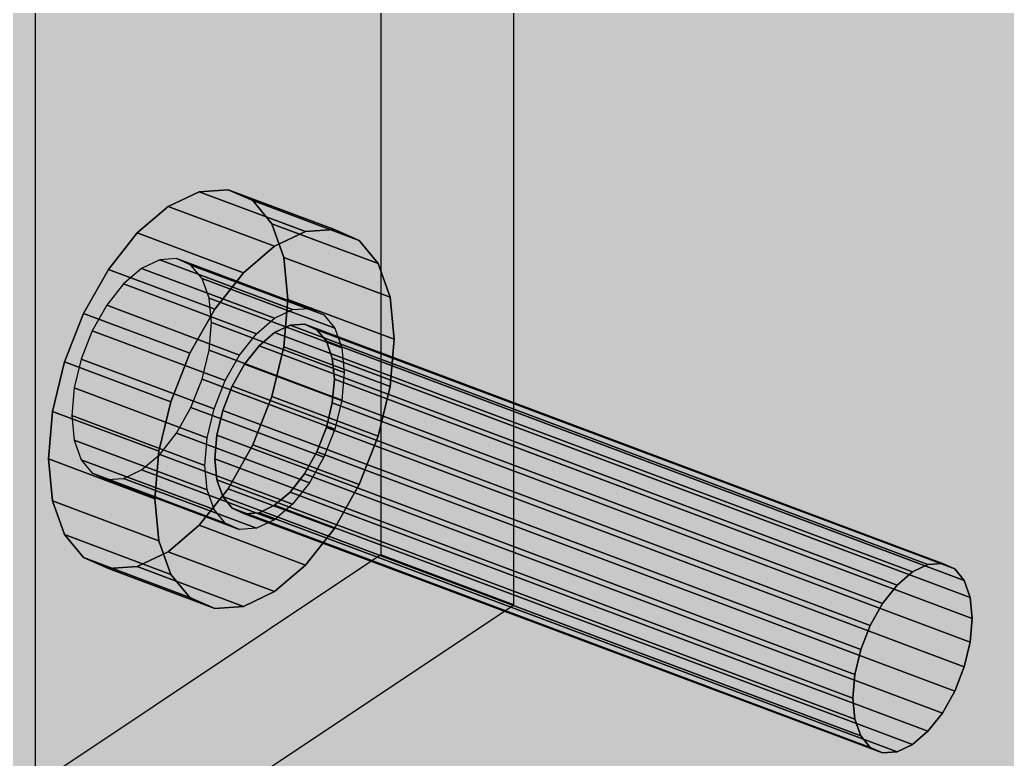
# Model space of a CAD drawing. Header units: millimetres. Extents: x 50 to 612415, y 2 to 4150.
# Drawn here: x 496316.25 to 496354.78, y 2209.99 to 2238.84 of the extents above; entities that cross this region are included whole.
import ezdxf

# ---------------------------------------------------------------- set-up
doc = ezdxf.new("R2010")
doc.units = ezdxf.units.MM
doc.layers.add('HATCH', color=8, linetype='Continuous', lineweight=9)
doc.layers.add('OUTLINE', color=7, linetype='Continuous', lineweight=25)

msp = doc.modelspace()

# ---------------------------------------------------------------- hatches: boundary and pattern name
at = {"layer": 'HATCH', "true_color": 0xc0a47f}
for points in [[(496757.038, 2018.375), (496072.663, 2275.016), (496072.663, 2479.313), (496757.038, 2222.672)], [(496049.332, 2259.462), (496733.707, 2002.821), (496733.707, 2207.118), (496049.332, 2463.759)]]:
    msp.add_hatch(color=33, dxfattribs=at).paths.add_polyline_path(points)
at = {"layer": 'HATCH', "true_color": 0xaaafb2}
for points in [[(496323.366, 2253.999), (496330.341, 2279.696), (496330.341, 2217.958)], [(496335.526, 2216.014), (496335.526, 2277.752), (496328.55, 2252.055)], [(496318.379, 2253.656), (496311.676, 2205.515), (496311.676, 2267.253)], [(496316.861, 2265.309), (496316.861, 2203.571), (496323.564, 2251.712)], [(496322.933, 2252.897), (496323.366, 2253.999), (496330.341, 2217.958)], [(496318.379, 2253.656), (496318.287, 2252.577), (496311.676, 2205.515)], [(496322.369, 2251.897), (496322.933, 2252.897), (496330.341, 2217.958)], [(496311.676, 2205.515), (496318.287, 2252.577), (496318.379, 2251.622)], [(496335.526, 2216.014), (496328.55, 2252.055), (496328.118, 2250.953)], [(496318.287, 2223.392), (496311.676, 2205.515), (496318.379, 2251.622)], [(496316.861, 2203.571), (496323.471, 2250.633), (496323.564, 2251.712)], [(496318.379, 2224.471), (496318.287, 2223.392), (496318.379, 2251.622)], [(496323.638, 2227.976), (496323.366, 2228.742), (496318.379, 2251.622)], [(496323.366, 2228.742), (496322.933, 2229.268), (496318.379, 2251.622)], [(496322.933, 2229.268), (496322.369, 2229.516), (496318.379, 2251.622)], [(496322.369, 2229.516), (496321.713, 2229.471), (496318.379, 2251.622)], [(496321.713, 2229.471), (496321.009, 2229.135), (496318.379, 2251.622)], [(496321.009, 2229.135), (496320.304, 2228.532), (496318.379, 2251.622)], [(496320.304, 2228.532), (496319.648, 2227.702), (496318.379, 2251.622)], [(496319.648, 2227.702), (496319.084, 2226.702), (496318.379, 2251.622)], [(496318.651, 2225.599), (496318.379, 2224.471), (496318.379, 2251.622)], [(496319.084, 2226.702), (496318.651, 2225.599), (496318.379, 2251.622)], [(496323.638, 2227.976), (496318.379, 2251.622), (496318.651, 2250.856)], [(496321.713, 2251.067), (496322.369, 2251.897), (496330.341, 2217.958)], [(496323.638, 2227.976), (496318.651, 2250.856), (496319.084, 2250.331)], [(496321.009, 2250.463), (496321.713, 2251.067), (496330.341, 2217.958)], [(496335.526, 2216.014), (496328.118, 2250.953), (496327.554, 2249.953)], [(496323.564, 2249.678), (496323.471, 2250.633), (496316.861, 2203.571)], [(496320.304, 2250.127), (496321.009, 2250.463), (496330.341, 2217.958)], [(496323.638, 2227.976), (496319.084, 2250.331), (496330.341, 2217.958)], [(496319.084, 2250.331), (496319.648, 2250.082), (496330.341, 2217.958)], [(496319.648, 2250.082), (496320.304, 2250.127), (496330.341, 2217.958)], [(496323.564, 2249.678), (496316.861, 2203.571), (496323.471, 2221.448)], [(496323.564, 2249.678), (496323.471, 2221.448), (496323.564, 2222.526)], [(496323.564, 2249.678), (496328.55, 2226.798), (496328.822, 2226.032)], [(496323.564, 2249.678), (496328.118, 2227.324), (496328.55, 2226.798)], [(496323.564, 2249.678), (496327.554, 2227.572), (496328.118, 2227.324)], [(496323.564, 2249.678), (496326.898, 2227.527), (496327.554, 2227.572)], [(496323.564, 2249.678), (496326.193, 2227.191), (496326.898, 2227.527)], [(496323.564, 2249.678), (496325.489, 2226.588), (496326.193, 2227.191)], [(496323.564, 2249.678), (496324.832, 2225.757), (496325.489, 2226.588)], [(496323.564, 2249.678), (496324.268, 2224.757), (496324.832, 2225.757)], [(496323.564, 2249.678), (496323.564, 2222.526), (496323.836, 2223.655)], [(496323.564, 2249.678), (496323.836, 2223.655), (496324.268, 2224.757)], [(496323.836, 2248.912), (496323.564, 2249.678), (496328.822, 2226.032)], [(496335.526, 2216.014), (496327.554, 2249.953), (496326.898, 2249.122)], [(496324.268, 2248.386), (496323.836, 2248.912), (496328.822, 2226.032)], [(496335.526, 2216.014), (496326.898, 2249.122), (496326.193, 2248.519)], [(496335.526, 2216.014), (496326.193, 2248.519), (496325.489, 2248.183)], [(496335.526, 2216.014), (496324.268, 2248.386), (496328.822, 2226.032)], [(496335.526, 2216.014), (496324.832, 2248.138), (496324.268, 2248.386)], [(496335.526, 2216.014), (496325.489, 2248.183), (496324.832, 2248.138)], [(496322.045, 2231.553), (496323.253, 2232.128), (496326.087, 2224.144)], [(496323.253, 2232.128), (496324.379, 2232.206), (496326.087, 2224.144)], [(496324.379, 2232.206), (496325.345, 2231.78), (496326.087, 2224.144)], [(496325.345, 2231.78), (496326.087, 2230.879), (496326.087, 2224.144)], [(496320.838, 2230.518), (496322.045, 2231.553), (496326.087, 2224.144)], [(496326.087, 2230.879), (496326.553, 2229.566), (496326.087, 2224.144)], [(496319.712, 2229.095), (496320.838, 2230.518), (496326.087, 2224.144)], [(496330.234, 2222.589), (496327.401, 2230.573), (496326.193, 2229.997)], [(496330.234, 2222.589), (496328.526, 2230.65), (496327.401, 2230.573)], [(496330.234, 2222.589), (496329.493, 2230.224), (496328.526, 2230.65)], [(496330.234, 2222.589), (496330.234, 2229.324), (496329.493, 2230.224)], [(496330.234, 2222.589), (496326.193, 2229.997), (496324.985, 2228.963)], [(496326.553, 2229.566), (496326.712, 2227.929), (496326.087, 2224.144)], [(496330.234, 2222.589), (496330.7, 2228.01), (496330.234, 2229.324)], [(496318.746, 2227.38), (496319.712, 2229.095), (496326.087, 2224.144)], [(496330.234, 2222.589), (496324.985, 2228.963), (496323.86, 2227.54)], [(496323.73, 2227.021), (496323.638, 2227.976), (496330.341, 2217.958)], [(496326.712, 2227.929), (496326.553, 2226.079), (496326.087, 2224.144)], [(496330.234, 2222.589), (496330.859, 2226.373), (496330.7, 2228.01)], [(496318.004, 2225.491), (496318.746, 2227.38), (496326.087, 2224.144)], [(496330.234, 2222.589), (496323.86, 2227.54), (496322.894, 2225.825)], [(496323.638, 2225.943), (496323.73, 2227.021), (496330.341, 2217.958)], [(496326.797, 2226.918), (496327.36, 2226.956), (496328.214, 2222.926)], [(496327.36, 2226.956), (496327.843, 2226.743), (496328.214, 2222.926)], [(496325.589, 2226.113), (496326.193, 2226.63), (496328.214, 2222.926)], [(496326.193, 2226.63), (496326.797, 2226.918), (496328.214, 2222.926)], [(496327.843, 2226.743), (496328.214, 2226.293), (496328.214, 2222.926)], [(496328.214, 2226.293), (496328.447, 2225.636), (496328.214, 2222.926)], [(496330.234, 2222.589), (496330.7, 2224.524), (496330.859, 2226.373)], [(496330.234, 2222.589), (496322.894, 2225.825), (496322.152, 2223.936)], [(496323.366, 2224.814), (496323.638, 2225.943), (496330.341, 2217.958)], [(496325.027, 2225.401), (496325.589, 2226.113), (496328.214, 2222.926)], [(496335.526, 2216.014), (496328.822, 2226.032), (496328.915, 2225.077)], [(496317.538, 2223.556), (496318.004, 2225.491), (496326.087, 2224.144)], [(496324.543, 2224.544), (496325.027, 2225.401), (496328.214, 2222.926)], [(496328.447, 2225.636), (496328.526, 2224.818), (496328.214, 2222.926)], [(496335.526, 2216.014), (496328.915, 2225.077), (496328.822, 2223.998)], [(496322.933, 2223.712), (496323.366, 2224.814), (496330.341, 2217.958)], [(496328.526, 2224.818), (496328.447, 2223.893), (496328.214, 2222.926)], [(496324.173, 2223.599), (496324.543, 2224.544), (496328.214, 2222.926)], [(496317.538, 2220.07), (496317.379, 2221.707), (496326.087, 2224.144)], [(496317.379, 2221.707), (496317.538, 2223.556), (496326.087, 2224.144)], [(496318.004, 2218.756), (496317.538, 2220.07), (496326.087, 2224.144)], [(496318.746, 2217.856), (496318.004, 2218.756), (496326.087, 2224.144)], [(496319.712, 2217.43), (496318.746, 2217.856), (496326.087, 2224.144)], [(496320.838, 2217.507), (496319.712, 2217.43), (496326.087, 2224.144)], [(496322.045, 2218.083), (496320.838, 2217.507), (496326.087, 2224.144)], [(496330.234, 2222.589), (496322.152, 2223.936), (496321.686, 2222.001)], [(496323.253, 2219.117), (496322.045, 2218.083), (496326.087, 2224.144)], [(496324.379, 2220.54), (496323.253, 2219.117), (496326.087, 2224.144)], [(496325.345, 2222.255), (496324.379, 2220.54), (496326.087, 2224.144)], [(496335.526, 2216.014), (496328.822, 2223.998), (496328.55, 2222.869)], [(496322.369, 2222.711), (496322.933, 2223.712), (496330.341, 2217.958)], [(496323.94, 2222.632), (496324.173, 2223.599), (496328.214, 2222.926)], [(496311.676, 2205.515), (496318.287, 2223.392), (496318.379, 2222.437)], [(496321.713, 2221.881), (496322.369, 2222.711), (496330.341, 2217.958)], [(496323.94, 2220.888), (496323.86, 2221.707), (496328.214, 2222.926)], [(496323.86, 2221.707), (496323.94, 2222.632), (496328.214, 2222.926)], [(496324.173, 2220.232), (496323.94, 2220.888), (496328.214, 2222.926)], [(496324.543, 2219.781), (496324.173, 2220.232), (496328.214, 2222.926)], [(496325.027, 2219.568), (496324.543, 2219.781), (496328.214, 2222.926)], [(496325.589, 2219.607), (496325.027, 2219.568), (496328.214, 2222.926)], [(496326.193, 2219.895), (496325.589, 2219.607), (496328.214, 2222.926)], [(496326.797, 2220.412), (496326.193, 2219.895), (496328.214, 2222.926)], [(496327.36, 2221.124), (496326.797, 2220.412), (496328.214, 2222.926)], [(496327.843, 2221.981), (496327.36, 2221.124), (496328.214, 2222.926)], [(496335.526, 2216.014), (496328.55, 2222.869), (496328.118, 2221.767)], [(496311.676, 2205.515), (496318.379, 2222.437), (496318.651, 2221.671)], [(496330.234, 2222.589), (496321.527, 2220.152), (496321.686, 2218.514)], [(496330.234, 2222.589), (496321.686, 2222.001), (496321.527, 2220.152)], [(496330.234, 2222.589), (496321.686, 2218.514), (496322.152, 2217.201)], [(496330.234, 2222.589), (496322.152, 2217.201), (496322.894, 2216.3)], [(496330.234, 2222.589), (496322.894, 2216.3), (496323.86, 2215.874)], [(496330.234, 2222.589), (496323.86, 2215.874), (496324.985, 2215.952)], [(496330.234, 2222.589), (496324.985, 2215.952), (496326.193, 2216.527)], [(496330.234, 2222.589), (496326.193, 2216.527), (496327.401, 2217.562)], [(496330.234, 2222.589), (496327.401, 2217.562), (496328.526, 2218.985)], [(496330.234, 2222.589), (496328.526, 2218.985), (496329.493, 2220.7)], [(496311.676, 2205.515), (496318.651, 2221.671), (496319.084, 2221.145)], [(496321.009, 2221.278), (496321.713, 2221.881), (496330.341, 2217.958)], [(496335.526, 2216.014), (496328.118, 2221.767), (496327.554, 2220.767)], [(496323.564, 2220.493), (496323.471, 2221.448), (496316.861, 2203.571)], [(496320.304, 2220.942), (496321.009, 2221.278), (496330.341, 2217.958)], [(496311.676, 2205.515), (496319.084, 2221.145), (496319.648, 2220.897)], [(496330.341, 2217.958), (496311.676, 2205.515), (496319.648, 2220.897)], [(496319.648, 2220.897), (496320.304, 2220.942), (496330.341, 2217.958)], [(496323.836, 2219.726), (496323.564, 2220.493), (496316.861, 2203.571)], [(496335.526, 2216.014), (496327.554, 2220.767), (496326.898, 2219.937)], [(496324.268, 2219.201), (496323.836, 2219.726), (496316.861, 2203.571)], [(496335.526, 2216.014), (496326.898, 2219.937), (496326.193, 2219.334)], [(496335.526, 2216.014), (496326.193, 2219.334), (496325.489, 2218.998)], [(496324.832, 2218.953), (496324.268, 2219.201), (496316.861, 2203.571)], [(496324.832, 2218.953), (496316.861, 2203.571), (496335.526, 2216.014)], [(496335.526, 2216.014), (496325.489, 2218.998), (496324.832, 2218.953)], [(496353.1, 2213.593), (496351.683, 2217.585), (496351.08, 2217.297)], [(496353.1, 2213.593), (496352.246, 2217.624), (496351.683, 2217.585)], [(496353.1, 2213.593), (496352.729, 2217.411), (496352.246, 2217.624)], [(496353.1, 2213.593), (496353.1, 2216.961), (496352.729, 2217.411)], [(496353.1, 2213.593), (496351.08, 2217.297), (496350.476, 2216.78)], [(496353.1, 2213.593), (496353.333, 2216.304), (496353.1, 2216.961)], [(496353.1, 2213.593), (496350.476, 2216.78), (496349.913, 2216.069)], [(496353.1, 2213.593), (496353.413, 2215.485), (496353.333, 2216.304)], [(496353.1, 2213.593), (496349.913, 2216.069), (496349.43, 2215.211)], [(496353.1, 2213.593), (496353.333, 2214.561), (496353.413, 2215.485)], [(496353.1, 2213.593), (496349.43, 2215.211), (496349.059, 2214.267)], [(496353.1, 2213.593), (496349.059, 2214.267), (496348.826, 2213.299)], [(496353.1, 2213.593), (496348.746, 2212.375), (496348.826, 2211.556)], [(496353.1, 2213.593), (496348.826, 2213.299), (496348.746, 2212.375)], [(496353.1, 2213.593), (496348.826, 2211.556), (496349.059, 2210.899)], [(496353.1, 2213.593), (496349.059, 2210.899), (496349.43, 2210.449)], [(496353.1, 2213.593), (496349.43, 2210.449), (496349.913, 2210.236)], [(496353.1, 2213.593), (496349.913, 2210.236), (496350.476, 2210.275)], [(496353.1, 2213.593), (496350.476, 2210.275), (496351.08, 2210.562)], [(496353.1, 2213.593), (496351.08, 2210.562), (496351.683, 2211.08)], [(496353.1, 2213.593), (496351.683, 2211.08), (496352.246, 2211.791)], [(496353.1, 2213.593), (496352.246, 2211.791), (496352.729, 2212.649)]]:
    msp.add_hatch(color=253, dxfattribs=at).paths.add_polyline_path(points)
at = {"layer": 'HATCH', "true_color": 0xacb1b5}
for points in [[(496330.341, 2279.696), (496330.341, 2217.958), (496335.526, 2216.014), (496335.526, 2277.752)], [(496311.676, 2205.515), (496311.676, 2267.253), (496316.861, 2265.309), (496316.861, 2203.571)]]:
    msp.add_hatch(color=253, dxfattribs=at).paths.add_polyline_path(points)
at = {"layer": 'HATCH', "true_color": 0xb5bbbf}
for points in [[(496323.253, 2232.128), (496322.045, 2231.553), (496326.193, 2229.997), (496327.401, 2230.573)], [(496321.713, 2229.471), (496321.009, 2229.135), (496326.193, 2227.191), (496326.898, 2227.527)], [(496326.797, 2226.918), (496326.193, 2226.63), (496351.08, 2217.297), (496351.683, 2217.585)], [(496320.304, 2220.942), (496321.009, 2221.278), (496326.193, 2219.334), (496325.489, 2218.998)], [(496325.589, 2219.607), (496326.193, 2219.895), (496351.08, 2210.562), (496350.476, 2210.275)], [(496320.838, 2217.507), (496322.045, 2218.083), (496326.193, 2216.527), (496324.985, 2215.952)]]:
    msp.add_hatch(color=9, dxfattribs=at).paths.add_polyline_path(points)
at = {"layer": 'HATCH', "true_color": 0xb2b7bb}
for points in [[(496324.379, 2232.206), (496323.253, 2232.128), (496327.401, 2230.573), (496328.526, 2230.65)], [(496322.369, 2229.516), (496321.713, 2229.471), (496326.898, 2227.527), (496327.554, 2227.572)], [(496327.36, 2226.956), (496326.797, 2226.918), (496351.683, 2217.585), (496352.246, 2217.624)], [(496319.648, 2220.897), (496320.304, 2220.942), (496325.489, 2218.998), (496324.832, 2218.953)], [(496325.027, 2219.568), (496325.589, 2219.607), (496350.476, 2210.275), (496349.913, 2210.236)], [(496319.712, 2217.43), (496320.838, 2217.507), (496324.985, 2215.952), (496323.86, 2215.874)]]:
    msp.add_hatch(color=9, dxfattribs=at).paths.add_polyline_path(points)
at = {"layer": 'HATCH', "true_color": 0xadb2b6}
for points in [[(496325.345, 2231.78), (496324.379, 2232.206), (496328.526, 2230.65), (496329.493, 2230.224)], [(496322.933, 2229.268), (496322.369, 2229.516), (496327.554, 2227.572), (496328.118, 2227.324)], [(496327.843, 2226.743), (496327.36, 2226.956), (496352.246, 2217.624), (496352.729, 2217.411)], [(496319.084, 2221.145), (496319.648, 2220.897), (496324.832, 2218.953), (496324.268, 2219.201)], [(496324.543, 2219.781), (496325.027, 2219.568), (496349.913, 2210.236), (496349.43, 2210.449)], [(496318.746, 2217.856), (496319.712, 2217.43), (496323.86, 2215.874), (496322.894, 2216.3)]]:
    msp.add_hatch(color=253, dxfattribs=at).paths.add_polyline_path(points)
at = {"layer": 'HATCH', "true_color": 0xa8adb0}
for points in [[(496326.087, 2230.879), (496325.345, 2231.78), (496329.493, 2230.224), (496330.234, 2229.324)], [(496323.366, 2228.742), (496322.933, 2229.268), (496328.118, 2227.324), (496328.55, 2226.798)], [(496328.214, 2226.293), (496327.843, 2226.743), (496352.729, 2217.411), (496353.1, 2216.961)], [(496318.651, 2221.671), (496319.084, 2221.145), (496324.268, 2219.201), (496323.836, 2219.726)], [(496324.173, 2220.232), (496324.543, 2219.781), (496349.43, 2210.449), (496349.059, 2210.899)], [(496318.004, 2218.756), (496318.746, 2217.856), (496322.894, 2216.3), (496322.152, 2217.201)]]:
    msp.add_hatch(color=253, dxfattribs=at).paths.add_polyline_path(points)
at = {"layer": 'HATCH', "true_color": 0xb8bdc1}
for points in [[(496322.045, 2231.553), (496320.838, 2230.518), (496324.985, 2228.963), (496326.193, 2229.997)], [(496321.009, 2229.135), (496320.304, 2228.532), (496325.489, 2226.588), (496326.193, 2227.191)], [(496326.193, 2226.63), (496325.589, 2226.113), (496350.476, 2216.78), (496351.08, 2217.297)], [(496321.009, 2221.278), (496321.713, 2221.881), (496326.898, 2219.937), (496326.193, 2219.334)], [(496326.193, 2219.895), (496326.797, 2220.412), (496351.683, 2211.08), (496351.08, 2210.562)], [(496322.045, 2218.083), (496323.253, 2219.117), (496327.401, 2217.562), (496326.193, 2216.527)]]:
    msp.add_hatch(color=9, dxfattribs=at).paths.add_polyline_path(points)
at = {"layer": 'HATCH', "true_color": 0xa4a9ac}
for points in [[(496326.553, 2229.566), (496326.087, 2230.879), (496330.234, 2229.324), (496330.7, 2228.01)], [(496323.638, 2227.976), (496323.366, 2228.742), (496328.55, 2226.798), (496328.822, 2226.032)], [(496328.447, 2225.636), (496328.214, 2226.293), (496353.1, 2216.961), (496353.333, 2216.304)], [(496318.379, 2222.437), (496318.651, 2221.671), (496323.836, 2219.726), (496323.564, 2220.493)], [(496323.94, 2220.888), (496324.173, 2220.232), (496349.059, 2210.899), (496348.826, 2211.556)], [(496317.538, 2220.07), (496318.004, 2218.756), (496322.152, 2217.201), (496321.686, 2218.514)]]:
    msp.add_hatch(color=253, dxfattribs=at).paths.add_polyline_path(points)
at = {"layer": 'HATCH', "true_color": 0xb9bec2}
for points in [[(496320.838, 2230.518), (496319.712, 2229.095), (496323.86, 2227.54), (496324.985, 2228.963)], [(496320.304, 2228.532), (496319.648, 2227.702), (496324.832, 2225.757), (496325.489, 2226.588)], [(496325.589, 2226.113), (496325.027, 2225.401), (496349.913, 2216.069), (496350.476, 2216.78)], [(496321.713, 2221.881), (496322.369, 2222.711), (496327.554, 2220.767), (496326.898, 2219.937)], [(496326.797, 2220.412), (496327.36, 2221.124), (496352.246, 2211.791), (496351.683, 2211.08)], [(496323.253, 2219.117), (496324.379, 2220.54), (496328.526, 2218.985), (496327.401, 2217.562)]]:
    msp.add_hatch(color=9, dxfattribs=at).paths.add_polyline_path(points)
at = {"layer": 'HATCH', "true_color": 0xa9afb2}
for points in [[(496326.712, 2227.929), (496326.553, 2229.566), (496330.7, 2228.01), (496330.859, 2226.373)], [(496323.73, 2227.021), (496323.638, 2227.976), (496328.822, 2226.032), (496328.915, 2225.077)], [(496328.526, 2224.818), (496328.447, 2225.636), (496353.333, 2216.304), (496353.413, 2215.485)], [(496318.287, 2223.392), (496318.379, 2222.437), (496323.564, 2220.493), (496323.471, 2221.448)], [(496317.379, 2221.707), (496317.538, 2220.07), (496321.686, 2218.514), (496321.527, 2220.152)], [(496323.86, 2221.707), (496323.94, 2220.888), (496348.826, 2211.556), (496348.746, 2212.375)]]:
    msp.add_hatch(color=253, dxfattribs=at).paths.add_polyline_path(points)
at = {"layer": 'HATCH', "true_color": 0xb8bec2}
for points in [[(496319.712, 2229.095), (496318.746, 2227.38), (496322.894, 2225.825), (496323.86, 2227.54)], [(496319.648, 2227.702), (496319.084, 2226.702), (496324.268, 2224.757), (496324.832, 2225.757)], [(496325.027, 2225.401), (496324.543, 2224.544), (496349.43, 2215.211), (496349.913, 2216.069)], [(496322.369, 2222.711), (496322.933, 2223.712), (496328.118, 2221.767), (496327.554, 2220.767)], [(496324.379, 2220.54), (496325.345, 2222.255), (496329.493, 2220.7), (496328.526, 2218.985)], [(496327.36, 2221.124), (496327.843, 2221.981), (496352.729, 2212.649), (496352.246, 2211.791)]]:
    msp.add_hatch(color=9, dxfattribs=at).paths.add_polyline_path(points)
at = {"layer": 'HATCH', "true_color": 0xaeb4b8}
for points in [[(496326.553, 2226.079), (496326.712, 2227.929), (496330.859, 2226.373), (496330.7, 2224.524)], [(496323.638, 2225.943), (496323.73, 2227.021), (496328.915, 2225.077), (496328.822, 2223.998)], [(496328.447, 2223.893), (496328.526, 2224.818), (496353.413, 2215.485), (496353.333, 2214.561)], [(496318.379, 2224.471), (496318.287, 2223.392), (496323.471, 2221.448), (496323.564, 2222.526)], [(496317.538, 2223.556), (496317.379, 2221.707), (496321.527, 2220.152), (496321.686, 2222.001)], [(496323.94, 2222.632), (496323.86, 2221.707), (496348.746, 2212.375), (496348.826, 2213.299)]]:
    msp.add_hatch(color=253, dxfattribs=at).paths.add_polyline_path(points)
at = {"layer": 'HATCH', "true_color": 0xb6bcc0}
for points in [[(496318.746, 2227.38), (496318.004, 2225.491), (496322.152, 2223.936), (496322.894, 2225.825)], [(496319.084, 2226.702), (496318.651, 2225.599), (496323.836, 2223.655), (496324.268, 2224.757)], [(496322.933, 2223.712), (496323.366, 2224.814), (496328.55, 2222.869), (496328.118, 2221.767)], [(496324.543, 2224.544), (496324.173, 2223.599), (496349.059, 2214.267), (496349.43, 2215.211)], [(496325.345, 2222.255), (496326.087, 2224.144), (496330.234, 2222.589), (496329.493, 2220.7)], [(496327.843, 2221.981), (496328.214, 2222.926), (496353.1, 2213.593), (496352.729, 2212.649)]]:
    msp.add_hatch(color=9, dxfattribs=at).paths.add_polyline_path(points)
at = {"layer": 'HATCH', "true_color": 0xb3b8bc}
for points in [[(496323.366, 2224.814), (496323.638, 2225.943), (496328.822, 2223.998), (496328.55, 2222.869)], [(496326.087, 2224.144), (496326.553, 2226.079), (496330.7, 2224.524), (496330.234, 2222.589)], [(496318.004, 2225.491), (496317.538, 2223.556), (496321.686, 2222.001), (496322.152, 2223.936)], [(496318.651, 2225.599), (496318.379, 2224.471), (496323.564, 2222.526), (496323.836, 2223.655)], [(496328.214, 2222.926), (496328.447, 2223.893), (496353.333, 2214.561), (496353.1, 2213.593)], [(496324.173, 2223.599), (496323.94, 2222.632), (496348.826, 2213.299), (496349.059, 2214.267)]]:
    msp.add_hatch(color=9, dxfattribs=at).paths.add_polyline_path(points)
at = {"layer": 'HATCH', "true_color": 0xb7bcc0}
msp.add_hatch(color=9, dxfattribs=at).paths.add_polyline_path([(496330.341, 2217.958), (496311.676, 2205.515), (496316.861, 2203.571), (496335.526, 2216.014)])

# ---------------------------------------------------------------- linework, layer by layer
at = {"layer": 'OUTLINE', "color": 139, "true_color": 0x42544a}
for p, q in [((496330.341, 2279.696), (496330.341, 2217.958)), ((496330.341, 2279.696), (496330.341, 2217.958)), ((496335.526, 2216.014), (496335.526, 2277.752)), ((496335.526, 2216.014), (496335.526, 2277.752)), ((496316.861, 2265.309), (496316.861, 2203.571)), ((496316.861, 2265.309), (496316.861, 2203.571)), ((496322.045, 2231.553), (496323.253, 2232.128)), ((496323.253, 2232.128), (496322.045, 2231.553)), ((496323.253, 2232.128), (496324.379, 2232.206)), ((496324.379, 2232.206), (496323.253, 2232.128)), ((496323.253, 2232.128), (496327.401, 2230.573)), ((496327.401, 2230.573), (496323.253, 2232.128)), ((496324.379, 2232.206), (496325.345, 2231.78)), ((496325.345, 2231.78), (496324.379, 2232.206)), ((496324.379, 2232.206), (496328.526, 2230.65)), ((496328.526, 2230.65), (496324.379, 2232.206)), ((496325.345, 2231.78), (496326.087, 2230.879)), ((496326.087, 2230.879), (496325.345, 2231.78)), ((496325.345, 2231.78), (496329.493, 2230.224)), ((496329.493, 2230.224), (496325.345, 2231.78)), ((496320.838, 2230.518), (496322.045, 2231.553)), ((496322.045, 2231.553), (496320.838, 2230.518)), ((496322.045, 2231.553), (496326.193, 2229.997)), ((496326.193, 2229.997), (496322.045, 2231.553)), ((496326.087, 2230.879), (496326.553, 2229.566)), ((496326.553, 2229.566), (496326.087, 2230.879)), ((496326.087, 2230.879), (496330.234, 2229.324)), ((496330.234, 2229.324), (496326.087, 2230.879)), ((496319.712, 2229.095), (496320.838, 2230.518)), ((496320.838, 2230.518), (496319.712, 2229.095)), ((496320.838, 2230.518), (496324.985, 2228.963)), ((496324.985, 2228.963), (496320.838, 2230.518)), ((496327.401, 2230.573), (496326.193, 2229.997)), ((496326.193, 2229.997), (496327.401, 2230.573)), ((496328.526, 2230.65), (496327.401, 2230.573)), ((496327.401, 2230.573), (496328.526, 2230.65)), ((496329.493, 2230.224), (496328.526, 2230.65)), ((496328.526, 2230.65), (496329.493, 2230.224)), ((496330.234, 2229.324), (496329.493, 2230.224)), ((496329.493, 2230.224), (496330.234, 2229.324)), ((496326.193, 2229.997), (496324.985, 2228.963)), ((496324.985, 2228.963), (496326.193, 2229.997)), ((496321.713, 2229.471), (496321.009, 2229.135)), ((496321.713, 2229.471), (496321.009, 2229.135)), ((496322.369, 2229.516), (496321.713, 2229.471)), ((496322.369, 2229.516), (496321.713, 2229.471)), ((496321.713, 2229.471), (496326.898, 2227.527)), ((496326.898, 2227.527), (496321.713, 2229.471)), ((496322.933, 2229.268), (496322.369, 2229.516)), ((496322.369, 2229.516), (496327.554, 2227.572)), ((496327.554, 2227.572), (496322.369, 2229.516)), ((496322.933, 2229.268), (496322.369, 2229.516)), ((496323.366, 2228.742), (496322.933, 2229.268)), ((496322.933, 2229.268), (496328.118, 2227.324)), ((496328.118, 2227.324), (496322.933, 2229.268)), ((496323.366, 2228.742), (496322.933, 2229.268)), ((496326.553, 2229.566), (496326.712, 2227.929)), ((496326.712, 2227.929), (496326.553, 2229.566)), ((496326.553, 2229.566), (496330.7, 2228.01)), ((496330.7, 2228.01), (496326.553, 2229.566)), ((496330.234, 2229.324), (496330.7, 2228.01)), ((496330.7, 2228.01), (496330.234, 2229.324)), ((496318.746, 2227.38), (496319.712, 2229.095)), ((496319.712, 2229.095), (496318.746, 2227.38)), ((496319.712, 2229.095), (496323.86, 2227.54)), ((496323.86, 2227.54), (496319.712, 2229.095)), ((496321.009, 2229.135), (496320.304, 2228.532)), ((496321.009, 2229.135), (496320.304, 2228.532)), ((496321.009, 2229.135), (496326.193, 2227.191)), ((496326.193, 2227.191), (496321.009, 2229.135)), ((496324.985, 2228.963), (496323.86, 2227.54)), ((496323.86, 2227.54), (496324.985, 2228.963)), ((496320.304, 2228.532), (496319.648, 2227.702)), ((496320.304, 2228.532), (496319.648, 2227.702)), ((496320.304, 2228.532), (496325.489, 2226.588)), ((496325.489, 2226.588), (496320.304, 2228.532)), ((496323.638, 2227.976), (496323.366, 2228.742)), ((496323.366, 2228.742), (496328.55, 2226.798)), ((496328.55, 2226.798), (496323.366, 2228.742)), ((496323.638, 2227.976), (496323.366, 2228.742)), ((496323.73, 2227.021), (496323.638, 2227.976)), ((496323.73, 2227.021), (496323.638, 2227.976)), ((496323.638, 2227.976), (496328.822, 2226.032)), ((496328.822, 2226.032), (496323.638, 2227.976)), ((496326.712, 2227.929), (496326.553, 2226.079)), ((496326.553, 2226.079), (496326.712, 2227.929)), ((496326.712, 2227.929), (496330.859, 2226.373)), ((496330.859, 2226.373), (496326.712, 2227.929)), ((496330.7, 2228.01), (496330.859, 2226.373)), ((496330.859, 2226.373), (496330.7, 2228.01)), ((496318.004, 2225.491), (496318.746, 2227.38)), ((496318.746, 2227.38), (496318.004, 2225.491)), ((496318.746, 2227.38), (496322.894, 2225.825)), ((496322.894, 2225.825), (496318.746, 2227.38)), ((496319.648, 2227.702), (496319.084, 2226.702)), ((496319.648, 2227.702), (496319.084, 2226.702)), ((496319.648, 2227.702), (496324.832, 2225.757)), ((496324.832, 2225.757), (496319.648, 2227.702)), ((496323.86, 2227.54), (496322.894, 2225.825)), ((496322.894, 2225.825), (496323.86, 2227.54)), ((496326.193, 2227.191), (496326.898, 2227.527)), ((496326.193, 2227.191), (496326.898, 2227.527)), ((496326.898, 2227.527), (496327.554, 2227.572)), ((496326.898, 2227.527), (496327.554, 2227.572)), ((496327.554, 2227.572), (496328.118, 2227.324)), ((496327.554, 2227.572), (496328.118, 2227.324)), ((496323.638, 2225.943), (496323.73, 2227.021)), ((496323.638, 2225.943), (496323.73, 2227.021)), ((496323.73, 2227.021), (496328.915, 2225.077)), ((496328.915, 2225.077), (496323.73, 2227.021)), ((496325.489, 2226.588), (496326.193, 2227.191)), ((496325.489, 2226.588), (496326.193, 2227.191)), ((496326.797, 2226.918), (496327.36, 2226.956)), ((496327.36, 2226.956), (496326.797, 2226.918)), ((496327.36, 2226.956), (496327.843, 2226.743)), ((496327.843, 2226.743), (496327.36, 2226.956)), ((496327.36, 2226.956), (496352.246, 2217.624)), ((496352.246, 2217.624), (496327.36, 2226.956)), ((496328.118, 2227.324), (496328.55, 2226.798)), ((496328.118, 2227.324), (496328.55, 2226.798)), ((496319.084, 2226.702), (496318.651, 2225.599)), ((496319.084, 2226.702), (496318.651, 2225.599)), ((496319.084, 2226.702), (496324.268, 2224.757)), ((496324.268, 2224.757), (496319.084, 2226.702)), ((496324.832, 2225.757), (496325.489, 2226.588)), ((496324.832, 2225.757), (496325.489, 2226.588)), ((496325.589, 2226.113), (496326.193, 2226.63)), ((496326.193, 2226.63), (496325.589, 2226.113)), ((496326.193, 2226.63), (496326.797, 2226.918)), ((496326.797, 2226.918), (496326.193, 2226.63)), ((496326.193, 2226.63), (496351.08, 2217.297)), ((496351.08, 2217.297), (496326.193, 2226.63)), ((496326.797, 2226.918), (496351.683, 2217.585)), ((496351.683, 2217.585), (496326.797, 2226.918)), ((496327.843, 2226.743), (496328.214, 2226.293)), ((496328.214, 2226.293), (496327.843, 2226.743)), ((496327.843, 2226.743), (496352.729, 2217.411)), ((496352.729, 2217.411), (496327.843, 2226.743)), ((496328.55, 2226.798), (496328.822, 2226.032)), ((496328.55, 2226.798), (496328.822, 2226.032)), ((496328.214, 2226.293), (496328.447, 2225.636)), ((496328.447, 2225.636), (496328.214, 2226.293)), ((496328.214, 2226.293), (496353.1, 2216.961)), ((496353.1, 2216.961), (496328.214, 2226.293)), ((496330.859, 2226.373), (496330.7, 2224.524)), ((496330.7, 2224.524), (496330.859, 2226.373)), ((496322.894, 2225.825), (496322.152, 2223.936)), ((496322.152, 2223.936), (496322.894, 2225.825)), ((496323.366, 2224.814), (496323.638, 2225.943)), ((496323.366, 2224.814), (496323.638, 2225.943)), ((496323.638, 2225.943), (496328.822, 2223.998)), ((496328.822, 2223.998), (496323.638, 2225.943)), ((496325.027, 2225.401), (496325.589, 2226.113)), ((496325.589, 2226.113), (496325.027, 2225.401)), ((496325.589, 2226.113), (496350.476, 2216.78)), ((496350.476, 2216.78), (496325.589, 2226.113)), ((496326.553, 2226.079), (496326.087, 2224.144)), ((496326.087, 2224.144), (496326.553, 2226.079)), ((496326.553, 2226.079), (496330.7, 2224.524)), ((496330.7, 2224.524), (496326.553, 2226.079)), ((496328.822, 2226.032), (496328.915, 2225.077)), ((496328.822, 2226.032), (496328.915, 2225.077)), ((496317.538, 2223.556), (496318.004, 2225.491)), ((496318.004, 2225.491), (496317.538, 2223.556)), ((496322.152, 2223.936), (496318.004, 2225.491)), ((496318.004, 2225.491), (496322.152, 2223.936)), ((496318.651, 2225.599), (496318.379, 2224.471)), ((496318.651, 2225.599), (496318.379, 2224.471)), ((496323.836, 2223.655), (496318.651, 2225.599)), ((496318.651, 2225.599), (496323.836, 2223.655)), ((496324.268, 2224.757), (496324.832, 2225.757)), ((496324.268, 2224.757), (496324.832, 2225.757)), ((496324.543, 2224.544), (496325.027, 2225.401)), ((496325.027, 2225.401), (496324.543, 2224.544)), ((496325.027, 2225.401), (496349.913, 2216.069)), ((496349.913, 2216.069), (496325.027, 2225.401)), ((496328.447, 2225.636), (496328.526, 2224.818)), ((496328.526, 2224.818), (496328.447, 2225.636)), ((496328.447, 2225.636), (496353.333, 2216.304)), ((496353.333, 2216.304), (496328.447, 2225.636)), ((496328.915, 2225.077), (496328.822, 2223.998)), ((496328.915, 2225.077), (496328.822, 2223.998)), ((496322.933, 2223.712), (496323.366, 2224.814)), ((496322.933, 2223.712), (496323.366, 2224.814)), ((496323.366, 2224.814), (496328.55, 2222.869)), ((496328.55, 2222.869), (496323.366, 2224.814)), ((496323.836, 2223.655), (496324.268, 2224.757)), ((496323.836, 2223.655), (496324.268, 2224.757)), ((496328.526, 2224.818), (496328.447, 2223.893)), ((496328.447, 2223.893), (496328.526, 2224.818)), ((496328.526, 2224.818), (496353.413, 2215.485)), ((496353.413, 2215.485), (496328.526, 2224.818)), ((496318.379, 2224.471), (496318.287, 2223.392)), ((496318.379, 2224.471), (496318.287, 2223.392)), ((496323.564, 2222.526), (496318.379, 2224.471)), ((496318.379, 2224.471), (496323.564, 2222.526)), ((496324.173, 2223.599), (496324.543, 2224.544)), ((496324.543, 2224.544), (496324.173, 2223.599)), ((496324.543, 2224.544), (496349.43, 2215.211)), ((496349.43, 2215.211), (496324.543, 2224.544)), ((496330.7, 2224.524), (496330.234, 2222.589)), ((496330.234, 2222.589), (496330.7, 2224.524)), ((496322.152, 2223.936), (496321.686, 2222.001)), ((496321.686, 2222.001), (496322.152, 2223.936)), ((496326.087, 2224.144), (496325.345, 2222.255)), ((496325.345, 2222.255), (496326.087, 2224.144)), ((496326.087, 2224.144), (496330.234, 2222.589)), ((496330.234, 2222.589), (496326.087, 2224.144)), ((496328.447, 2223.893), (496328.214, 2222.926)), ((496328.214, 2222.926), (496328.447, 2223.893)), ((496328.447, 2223.893), (496353.333, 2214.561)), ((496353.333, 2214.561), (496328.447, 2223.893)), ((496328.822, 2223.998), (496328.55, 2222.869)), ((496328.822, 2223.998), (496328.55, 2222.869)), ((496317.379, 2221.707), (496317.538, 2223.556)), ((496317.538, 2223.556), (496317.379, 2221.707)), ((496321.686, 2222.001), (496317.538, 2223.556)), ((496317.538, 2223.556), (496321.686, 2222.001)), ((496322.369, 2222.711), (496322.933, 2223.712)), ((496322.369, 2222.711), (496322.933, 2223.712)), ((496328.118, 2221.767), (496322.933, 2223.712)), ((496322.933, 2223.712), (496328.118, 2221.767)), ((496323.564, 2222.526), (496323.836, 2223.655)), ((496323.564, 2222.526), (496323.836, 2223.655)), ((496323.94, 2222.632), (496324.173, 2223.599)), ((496324.173, 2223.599), (496323.94, 2222.632)), ((496349.059, 2214.267), (496324.173, 2223.599)), ((496324.173, 2223.599), (496349.059, 2214.267)), ((496318.287, 2223.392), (496318.379, 2222.437)), ((496318.287, 2223.392), (496318.379, 2222.437)), ((496323.471, 2221.448), (496318.287, 2223.392)), ((496318.287, 2223.392), (496323.471, 2221.448)), ((496321.713, 2221.881), (496322.369, 2222.711)), ((496321.713, 2221.881), (496322.369, 2222.711)), ((496327.554, 2220.767), (496322.369, 2222.711)), ((496322.369, 2222.711), (496327.554, 2220.767)), ((496328.214, 2222.926), (496327.843, 2221.981)), ((496327.843, 2221.981), (496328.214, 2222.926)), ((496328.55, 2222.869), (496328.118, 2221.767)), ((496328.55, 2222.869), (496328.118, 2221.767)), ((496328.214, 2222.926), (496353.1, 2213.593)), ((496353.1, 2213.593), (496328.214, 2222.926)), ((496318.379, 2222.437), (496318.651, 2221.671)), ((496318.379, 2222.437), (496318.651, 2221.671)), ((496323.564, 2220.493), (496318.379, 2222.437)), ((496318.379, 2222.437), (496323.564, 2220.493)), ((496323.471, 2221.448), (496323.564, 2222.526)), ((496323.471, 2221.448), (496323.564, 2222.526)), ((496323.86, 2221.707), (496323.94, 2222.632)), ((496323.94, 2222.632), (496323.86, 2221.707)), ((496348.826, 2213.299), (496323.94, 2222.632)), ((496323.94, 2222.632), (496348.826, 2213.299)), ((496330.234, 2222.589), (496329.493, 2220.7)), ((496329.493, 2220.7), (496330.234, 2222.589)), ((496321.686, 2222.001), (496321.527, 2220.152)), ((496321.527, 2220.152), (496321.686, 2222.001)), ((496325.345, 2222.255), (496324.379, 2220.54)), ((496324.379, 2220.54), (496325.345, 2222.255)), ((496329.493, 2220.7), (496325.345, 2222.255)), ((496325.345, 2222.255), (496329.493, 2220.7)), ((496327.843, 2221.981), (496327.36, 2221.124)), ((496327.36, 2221.124), (496327.843, 2221.981)), ((496352.729, 2212.649), (496327.843, 2221.981)), ((496327.843, 2221.981), (496352.729, 2212.649)), ((496317.538, 2220.07), (496317.379, 2221.707)), ((496317.379, 2221.707), (496317.538, 2220.07)), ((496321.527, 2220.152), (496317.379, 2221.707)), ((496317.379, 2221.707), (496321.527, 2220.152)), ((496318.651, 2221.671), (496319.084, 2221.145)), ((496318.651, 2221.671), (496319.084, 2221.145)), ((496323.836, 2219.726), (496318.651, 2221.671)), ((496318.651, 2221.671), (496323.836, 2219.726)), ((496321.009, 2221.278), (496321.713, 2221.881)), ((496321.009, 2221.278), (496321.713, 2221.881)), ((496326.898, 2219.937), (496321.713, 2221.881)), ((496321.713, 2221.881), (496326.898, 2219.937)), ((496323.94, 2220.888), (496323.86, 2221.707)), ((496323.86, 2221.707), (496323.94, 2220.888)), ((496348.746, 2212.375), (496323.86, 2221.707)), ((496323.86, 2221.707), (496348.746, 2212.375)), ((496328.118, 2221.767), (496327.554, 2220.767)), ((496328.118, 2221.767), (496327.554, 2220.767)), ((496320.304, 2220.942), (496321.009, 2221.278)), ((496320.304, 2220.942), (496321.009, 2221.278)), ((496326.193, 2219.334), (496321.009, 2221.278)), ((496321.009, 2221.278), (496326.193, 2219.334)), ((496323.564, 2220.493), (496323.471, 2221.448)), ((496323.564, 2220.493), (496323.471, 2221.448)), ((496319.084, 2221.145), (496319.648, 2220.897)), ((496319.084, 2221.145), (496319.648, 2220.897)), ((496324.268, 2219.201), (496319.084, 2221.145)), ((496319.084, 2221.145), (496324.268, 2219.201)), ((496319.648, 2220.897), (496320.304, 2220.942)), ((496319.648, 2220.897), (496320.304, 2220.942)), ((496324.832, 2218.953), (496319.648, 2220.897)), ((496319.648, 2220.897), (496324.832, 2218.953)), ((496325.489, 2218.998), (496320.304, 2220.942)), ((496320.304, 2220.942), (496325.489, 2218.998)), ((496324.173, 2220.232), (496323.94, 2220.888)), ((496323.94, 2220.888), (496324.173, 2220.232)), ((496348.826, 2211.556), (496323.94, 2220.888)), ((496323.94, 2220.888), (496348.826, 2211.556)), ((496327.36, 2221.124), (496326.797, 2220.412)), ((496326.797, 2220.412), (496327.36, 2221.124)), ((496352.246, 2211.791), (496327.36, 2221.124)), ((496327.36, 2221.124), (496352.246, 2211.791)), ((496324.379, 2220.54), (496323.253, 2219.117)), ((496323.253, 2219.117), (496324.379, 2220.54)), ((496323.836, 2219.726), (496323.564, 2220.493)), ((496323.836, 2219.726), (496323.564, 2220.493)), ((496328.526, 2218.985), (496324.379, 2220.54)), ((496324.379, 2220.54), (496328.526, 2218.985)), ((496326.797, 2220.412), (496326.193, 2219.895)), ((496326.193, 2219.895), (496326.797, 2220.412)), ((496351.683, 2211.08), (496326.797, 2220.412)), ((496326.797, 2220.412), (496351.683, 2211.08)), ((496327.554, 2220.767), (496326.898, 2219.937)), ((496327.554, 2220.767), (496326.898, 2219.937)), ((496329.493, 2220.7), (496328.526, 2218.985)), ((496328.526, 2218.985), (496329.493, 2220.7)), ((496318.004, 2218.756), (496317.538, 2220.07)), ((496317.538, 2220.07), (496318.004, 2218.756)), ((496321.686, 2218.514), (496317.538, 2220.07)), ((496317.538, 2220.07), (496321.686, 2218.514)), ((496321.527, 2220.152), (496321.686, 2218.514)), ((496321.686, 2218.514), (496321.527, 2220.152)), ((496324.543, 2219.781), (496324.173, 2220.232)), ((496324.173, 2220.232), (496324.543, 2219.781)), ((496349.059, 2210.899), (496324.173, 2220.232)), ((496324.173, 2220.232), (496349.059, 2210.899)), ((496324.268, 2219.201), (496323.836, 2219.726)), ((496324.268, 2219.201), (496323.836, 2219.726)), ((496325.027, 2219.568), (496324.543, 2219.781)), ((496324.543, 2219.781), (496325.027, 2219.568)), ((496349.43, 2210.449), (496324.543, 2219.781)), ((496324.543, 2219.781), (496349.43, 2210.449)), ((496326.193, 2219.895), (496325.589, 2219.607)), ((496325.589, 2219.607), (496326.193, 2219.895)), ((496326.898, 2219.937), (496326.193, 2219.334)), ((496326.898, 2219.937), (496326.193, 2219.334)), ((496351.08, 2210.562), (496326.193, 2219.895)), ((496326.193, 2219.895), (496351.08, 2210.562)), ((496325.589, 2219.607), (496325.027, 2219.568)), ((496325.027, 2219.568), (496325.589, 2219.607)), ((496349.913, 2210.236), (496325.027, 2219.568)), ((496325.027, 2219.568), (496349.913, 2210.236)), ((496326.193, 2219.334), (496325.489, 2218.998)), ((496326.193, 2219.334), (496325.489, 2218.998)), ((496350.476, 2210.275), (496325.589, 2219.607)), ((496325.589, 2219.607), (496350.476, 2210.275)), ((496323.253, 2219.117), (496322.045, 2218.083)), ((496322.045, 2218.083), (496323.253, 2219.117)), ((496327.401, 2217.562), (496323.253, 2219.117)), ((496323.253, 2219.117), (496327.401, 2217.562)), ((496324.832, 2218.953), (496324.268, 2219.201)), ((496324.832, 2218.953), (496324.268, 2219.201)), ((496325.489, 2218.998), (496324.832, 2218.953)), ((496325.489, 2218.998), (496324.832, 2218.953)), ((496328.526, 2218.985), (496327.401, 2217.562)), ((496327.401, 2217.562), (496328.526, 2218.985)), ((496318.746, 2217.856), (496318.004, 2218.756)), ((496318.004, 2218.756), (496318.746, 2217.856)), ((496322.152, 2217.201), (496318.004, 2218.756)), ((496318.004, 2218.756), (496322.152, 2217.201)), ((496321.686, 2218.514), (496322.152, 2217.201)), ((496322.152, 2217.201), (496321.686, 2218.514)), ((496322.045, 2218.083), (496320.838, 2217.507)), ((496320.838, 2217.507), (496322.045, 2218.083)), ((496326.193, 2216.527), (496322.045, 2218.083)), ((496322.045, 2218.083), (496326.193, 2216.527)), ((496330.341, 2217.958), (496311.676, 2205.515)), ((496330.341, 2217.958), (496311.676, 2205.515)), ((496319.712, 2217.43), (496318.746, 2217.856)), ((496318.746, 2217.856), (496319.712, 2217.43)), ((496322.894, 2216.3), (496318.746, 2217.856)), ((496318.746, 2217.856), (496322.894, 2216.3)), ((496335.526, 2216.014), (496330.341, 2217.958)), ((496330.341, 2217.958), (496335.526, 2216.014)), ((496320.838, 2217.507), (496319.712, 2217.43)), ((496319.712, 2217.43), (496320.838, 2217.507)), ((496323.86, 2215.874), (496319.712, 2217.43)), ((496319.712, 2217.43), (496323.86, 2215.874)), ((496324.985, 2215.952), (496320.838, 2217.507)), ((496320.838, 2217.507), (496324.985, 2215.952)), ((496327.401, 2217.562), (496326.193, 2216.527)), ((496326.193, 2216.527), (496327.401, 2217.562)), ((496351.08, 2217.297), (496351.683, 2217.585)), ((496351.683, 2217.585), (496351.08, 2217.297)), ((496351.683, 2217.585), (496352.246, 2217.624)), ((496352.246, 2217.624), (496351.683, 2217.585)), ((496352.246, 2217.624), (496352.729, 2217.411)), ((496352.729, 2217.411), (496352.246, 2217.624)), ((496352.729, 2217.411), (496353.1, 2216.961)), ((496353.1, 2216.961), (496352.729, 2217.411)), ((496322.152, 2217.201), (496322.894, 2216.3)), ((496322.894, 2216.3), (496322.152, 2217.201)), ((496350.476, 2216.78), (496351.08, 2217.297)), ((496351.08, 2217.297), (496350.476, 2216.78)), ((496353.1, 2216.961), (496353.333, 2216.304)), ((496353.333, 2216.304), (496353.1, 2216.961)), ((496349.913, 2216.069), (496350.476, 2216.78)), ((496350.476, 2216.78), (496349.913, 2216.069)), ((496322.894, 2216.3), (496323.86, 2215.874)), ((496323.86, 2215.874), (496322.894, 2216.3)), ((496326.193, 2216.527), (496324.985, 2215.952)), ((496324.985, 2215.952), (496326.193, 2216.527)), ((496353.333, 2216.304), (496353.413, 2215.485)), ((496353.413, 2215.485), (496353.333, 2216.304)), ((496316.861, 2203.571), (496335.526, 2216.014)), ((496316.861, 2203.571), (496335.526, 2216.014)), ((496323.86, 2215.874), (496324.985, 2215.952)), ((496324.985, 2215.952), (496323.86, 2215.874)), ((496349.43, 2215.211), (496349.913, 2216.069)), ((496349.913, 2216.069), (496349.43, 2215.211)), ((496353.413, 2215.485), (496353.333, 2214.561)), ((496353.333, 2214.561), (496353.413, 2215.485)), ((496349.059, 2214.267), (496349.43, 2215.211)), ((496349.43, 2215.211), (496349.059, 2214.267)), ((496348.826, 2213.299), (496349.059, 2214.267)), ((496349.059, 2214.267), (496348.826, 2213.299)), ((496353.333, 2214.561), (496353.1, 2213.593)), ((496353.1, 2213.593), (496353.333, 2214.561)), ((496353.1, 2213.593), (496352.729, 2212.649)), ((496352.729, 2212.649), (496353.1, 2213.593)), ((496348.746, 2212.375), (496348.826, 2213.299)), ((496348.826, 2213.299), (496348.746, 2212.375)), ((496348.826, 2211.556), (496348.746, 2212.375)), ((496348.746, 2212.375), (496348.826, 2211.556)), ((496352.729, 2212.649), (496352.246, 2211.791)), ((496352.246, 2211.791), (496352.729, 2212.649)), ((496349.059, 2210.899), (496348.826, 2211.556)), ((496348.826, 2211.556), (496349.059, 2210.899)), ((496352.246, 2211.791), (496351.683, 2211.08)), ((496351.683, 2211.08), (496352.246, 2211.791)), ((496349.43, 2210.449), (496349.059, 2210.899)), ((496349.059, 2210.899), (496349.43, 2210.449)), ((496351.683, 2211.08), (496351.08, 2210.562)), ((496351.08, 2210.562), (496351.683, 2211.08)), ((496349.913, 2210.236), (496349.43, 2210.449)), ((496349.43, 2210.449), (496349.913, 2210.236)), ((496351.08, 2210.562), (496350.476, 2210.275)), ((496350.476, 2210.275), (496351.08, 2210.562)), ((496350.476, 2210.275), (496349.913, 2210.236)), ((496349.913, 2210.236), (496350.476, 2210.275))]:
    msp.add_line(p, q, dxfattribs=at)

doc.saveas('drawing.dxf')
